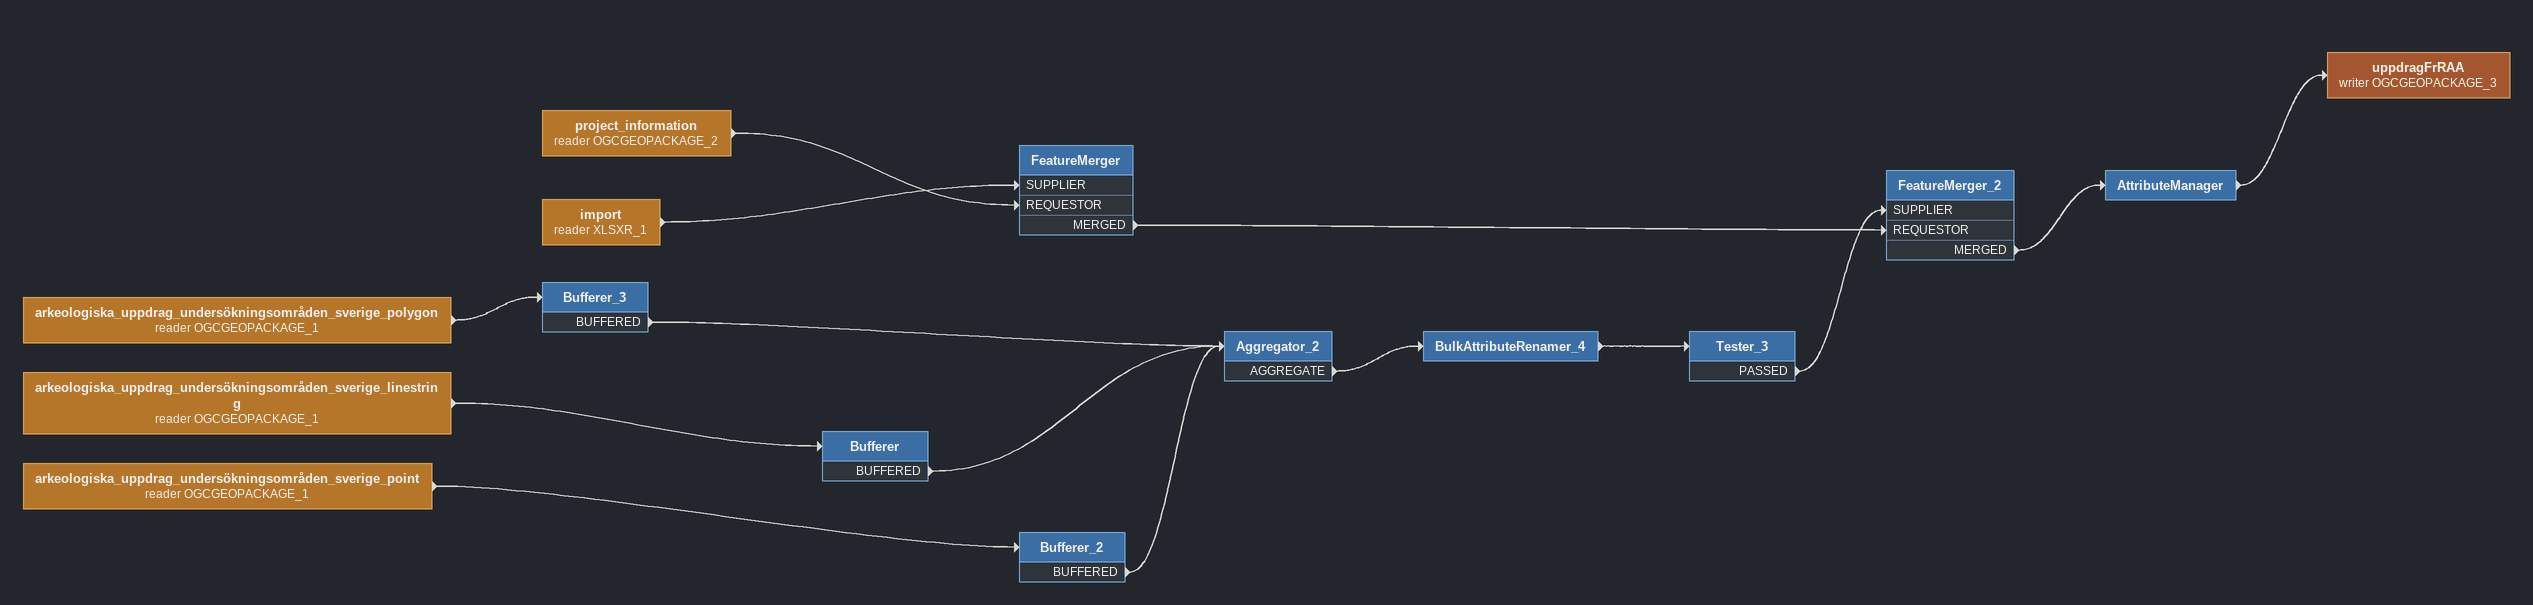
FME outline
arkeologiska_uppdrag_undersökningsområden_sverige_linestring (reader OGCGEOPACKAGE_1)
    -> Bufferer
Bufferer
    BUFFERED -> Aggregator_2
arkeologiska_uppdrag_undersökningsområden_sverige_point (reader OGCGEOPACKAGE_1)
    -> Bufferer_2
Bufferer_2
    BUFFERED -> Aggregator_2
arkeologiska_uppdrag_undersökningsområden_sverige_polygon (reader OGCGEOPACKAGE_1)
    -> Bufferer_3
Bufferer_3
    BUFFERED -> Aggregator_2
Aggregator_2
    AGGREGATE -> BulkAttributeRenamer_4
BulkAttributeRenamer_4
    -> Tester_3
Tester_3
    PASSED -> FeatureMerger_2 [SUPPLIER]
project_information (reader OGCGEOPACKAGE_2)
    -> FeatureMerger [REQUESTOR]
import (reader XLSXR_1)
    -> FeatureMerger [SUPPLIER]
FeatureMerger
    MERGED -> FeatureMerger_2 [REQUESTOR]
FeatureMerger_2
    MERGED -> AttributeManager
AttributeManager
    -> uppdragFrRAA (writer OGCGEOPACKAGE_3)
uppdragFrRAA (writer OGCGEOPACKAGE_3)
